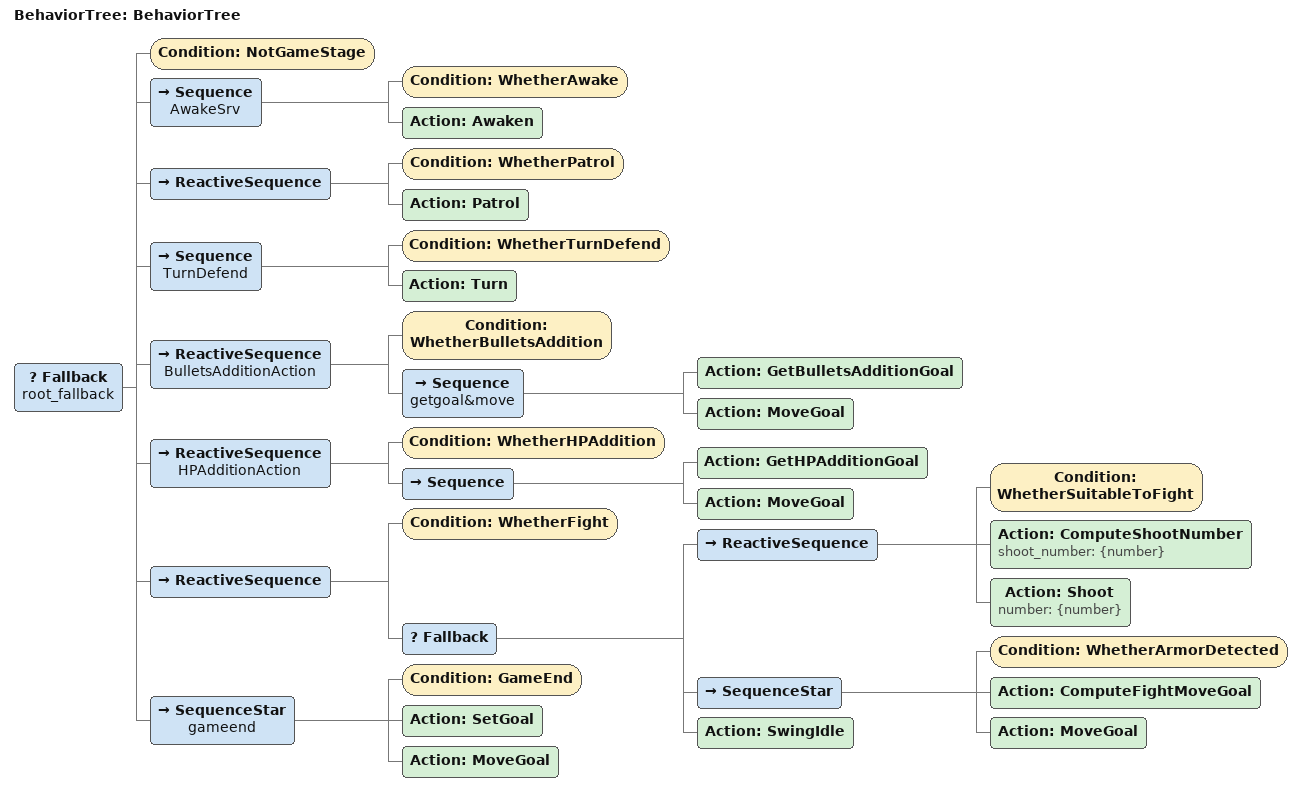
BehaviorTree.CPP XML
<?xml version="1.0"?>
<root main_tree_to_execute="BehaviorTree">
    <BehaviorTree ID="BehaviorTree">
        <Fallback name="root_fallback">
            <Condition ID="NotGameStage"/>
            <Sequence name="AwakeSrv">
                <Condition ID="WhetherAwake"/>
                <Action ID="Awaken"/>
            </Sequence>
            <ReactiveSequence>
                <Condition ID="WhetherPatrol"/>
                <Action ID="Patrol"/>
            </ReactiveSequence>
            <Sequence name="TurnDefend">
                <Condition ID="WhetherTurnDefend"/>
                <Action ID="Turn"/>
            </Sequence>
            <ReactiveSequence name="BulletsAdditionAction">
                <Condition ID="WhetherBulletsAddition"/>
                <Sequence name="getgoal&amp;move">
                    <Action ID="GetBulletsAdditionGoal"/>
                    <Action ID="MoveGoal"/>
                </Sequence>
            </ReactiveSequence>
            <ReactiveSequence name="HPAdditionAction">
                <Condition ID="WhetherHPAddition"/>
                <Sequence>
                    <Action ID="GetHPAdditionGoal"/>
                    <Action ID="MoveGoal"/>
                </Sequence>
            </ReactiveSequence>
            <ReactiveSequence>
                <Condition ID="WhetherFight"/>
                <Fallback>
                    <ReactiveSequence>
                        <Condition ID="WhetherSuitableToFight"/>
                        <Action ID="ComputeShootNumber" shoot_number="{number}"/>
                        <Action ID="Shoot" number="{number}"/>
                    </ReactiveSequence>
                    <SequenceStar>
                        <Condition ID="WhetherArmorDetected"/>
                        <Action ID="ComputeFightMoveGoal"/>
                        <Action ID="MoveGoal"/>
                    </SequenceStar>
                    <Action ID="SwingIdle"/>
                </Fallback>
            </ReactiveSequence>
            <SequenceStar name="gameend">
                <Condition ID="GameEnd"/>
                <Action ID="SetGoal"/>
                <Action ID="MoveGoal"/>
            </SequenceStar>
        </Fallback>
    </BehaviorTree>
</root>
